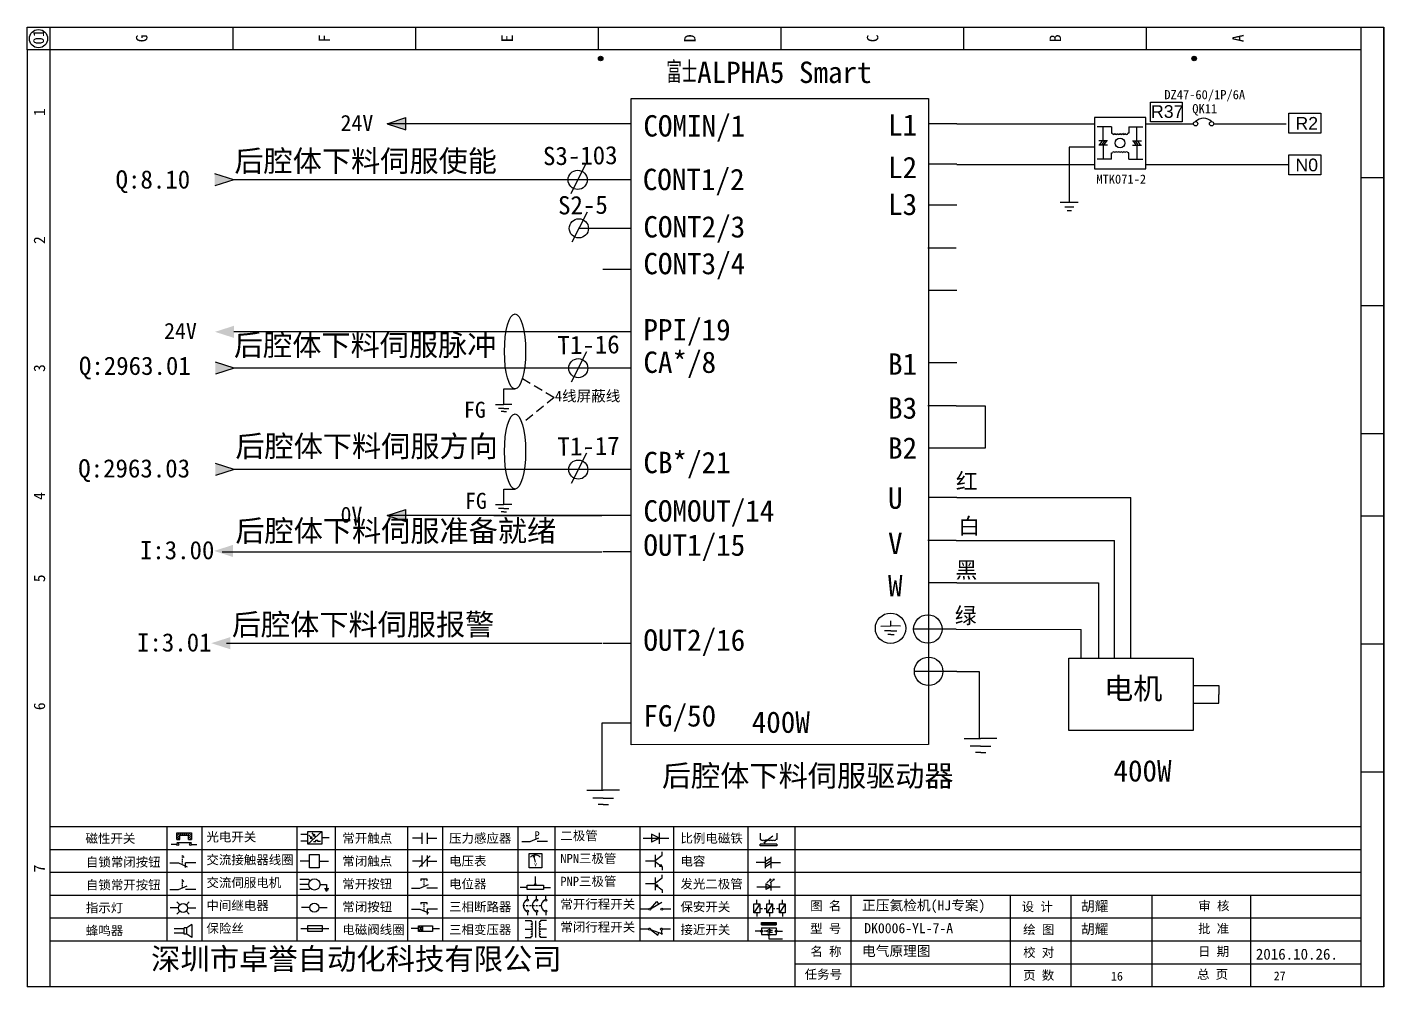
# Model space of a CAD drawing. Header units: millimetres. Extents: x -97 to 5214, y -62 to 3239.
# Drawn here: x 1300.8 to 1597.8, y 489.2 to 699.2 of the extents above; entities that cross this region are included whole.
import ezdxf
from ezdxf.enums import TextEntityAlignment as Align
from ezdxf.lldxf.tags import DXFTag

# ---------------------------------------------------------------- set-up
doc = ezdxf.new("R2010")
doc.units = ezdxf.units.MM
doc.linetypes.add('ACISOWELD', pattern=[3, 2, -1])
doc.layers.add('SYMS', color=7, linetype='Continuous')
doc.styles.get("Standard").update_dxf_attribs({"font": 'SimSun.ttf'})
doc.styles.add('工程字', font='SimSun.ttf')
doc.styles.add('样式 8', font='arial.ttf')
doc.styles.add('汉字', font='NSimSun.ttf')
tags = doc.linetypes.add('HIDDEN2', pattern=[4.7625, 3.175, -1.5875]).pattern_tags.tags
tags[6:7] = [DXFTag(74, 4), DXFTag(75, 0), DXFTag(340, '0'), DXFTag(46, 1.0), DXFTag(50, 0.0), DXFTag(44, 0.0), DXFTag(45, 0.0)]
tags[4:5] = [DXFTag(74, 4), DXFTag(75, 0), DXFTag(340, '0'), DXFTag(46, 1.0), DXFTag(50, 0.0), DXFTag(44, 0.0), DXFTag(45, 0.0)]

# ---------------------------------------------------------------- blocks, each defined once
blk = doc.blocks.new('节点')
at = {"color": 1}
blk.add_line((5159.18, 79.07), (5149.74, 60.21), dxfattribs=at)
blk.add_circle((5154.09, 68.92), 5.98, dxfattribs=at)
blk = doc.blocks.new('磁性开关')
at = {"linetype": 'ByBlock'}
h = blk.add_hatch(dxfattribs=at)
h.set_pattern_fill('ANSI31', color=256, scale=0.1, style=0)
h.paths.add_polyline_path([(-1907.69, -775.29), (-1910.88, -775.29), (-1910.88, -776.69), (-1910.25, -776.69), (-1910.25, -775.79), (-1908.31, -775.79), (-1908.31, -776.69), (-1907.69, -776.69)])
for p, q in [((-1910.91, -777.81), (-1912.09, -777.81)), ((-1910.88, -776.69), (-1910.88, -775.29)), ((-1910.88, -775.29), (-1907.69, -775.29)), ((-1910.88, -776.69), (-1910.25, -776.69)), ((-1910.88, -777.39), (-1907.69, -777.39)), ((-1910.25, -776.69), (-1910.25, -775.79)), ((-1910.25, -775.79), (-1908.31, -775.79)), ((-1908.31, -776.69), (-1908.31, -775.79)), ((-1908.31, -776.69), (-1907.69, -776.69)), ((-1907.69, -775.29), (-1907.69, -776.69)), ((-1907.66, -777.81), (-1906.48, -777.81))]:
    blk.add_line(p, q, dxfattribs=at)
for centre in [(-1910.68, -777.81), (-1907.88, -777.81)]:
    blk.add_circle(centre, 0.225, dxfattribs=at)
blk = doc.blocks.new('*U75')
at = {"linetype": 'ByBlock'}
for p, q in [((-1909.23, -780.45), (-1909.23, -780.67)), ((-1909.23, -780.45), (-1908.92, -780.84)), ((-1909.23, -780.84), (-1909.23, -781.05)), ((-1911.92, -782.07), (-1910.06, -782.07)), ((-1910.06, -782.07), (-1908.18, -782.88)), ((-1909.23, -781.23), (-1909.23, -781.44)), ((-1909.23, -781.61), (-1909.23, -781.83)), ((-1909.23, -782), (-1909.23, -782.21)), ((-1909.23, -782.38), (-1909.23, -782.43)), ((-1908.52, -783.07), (-1908.52, -782.07)), ((-1906.25, -782.07), (-1908.52, -782.07))]:
    blk.add_line(p, q, dxfattribs=at)
blk = doc.blocks.new('*U76')
at = {"linetype": 'ByBlock'}
for p, q in [((-1911.92, -792.89), (-1910.06, -792.89)), ((-1910.06, -792.89), (-1908.18, -792.08)), ((-1908.88, -791.17), (-1909.23, -790.71)), ((-1909.23, -790.71), (-1909.23, -790.92)), ((-1909.23, -791.09), (-1909.23, -791.31)), ((-1909.23, -791.48), (-1909.23, -791.69)), ((-1909.23, -791.86), (-1909.23, -792.08)), ((-1909.23, -792.25), (-1909.23, -792.47)), ((-1906.25, -792.89), (-1908.52, -792.89))]:
    blk.add_line(p, q, dxfattribs=at)
blk = doc.blocks.new('蜂鸣器')
at = {"linetype": 'ByBlock'}
for p, q in [((-1907.17, -795.53), (-1908.25, -796.26)), ((-1907.17, -795.53), (-1907.17, -798.41)), ((-1908.8, -796.48), (-1911.01, -796.48)), ((-1908.8, -797.46), (-1911.01, -797.46)), ((-1908.25, -796.26), (-1908.8, -796.26)), ((-1908.8, -797.68), (-1908.8, -796.26)), ((-1908.25, -797.68), (-1908.8, -797.68)), ((-1908.25, -797.68), (-1908.25, -796.26)), ((-1907.17, -798.41), (-1908.25, -797.68))]:
    blk.add_line(p, q, dxfattribs=at)
blk = doc.blocks.new('指示灯')
at = {"linetype": 'ByBlock'}
for p, q in [((-1854.25, -776.92), (-1856.06, -776.92)), ((-1854.62, -775.59), (-1853.97, -776.23)), ((-1854.62, -778.25), (-1853.97, -777.61)), ((-1851.9, -775.59), (-1852.54, -776.23)), ((-1851.9, -778.25), (-1852.54, -777.61)), ((-1852.26, -776.92), (-1850.45, -776.92))]:
    blk.add_line(p, q, dxfattribs=at)
blk.add_circle((-1853.26, -776.92), 0.992, dxfattribs=at)
blk = doc.blocks.new('光电开关')
at = {"linetype": 'ByBlock'}
h = blk.add_hatch(dxfattribs=at)
h.set_pattern_fill('ANSI31', color=256, scale=0.01, style=0)
h.set_pattern_definition([(45, (0.172267, 0), (-0.0224506403, 0.0224506403), [])])
h.paths.add_polyline_path([(-1882.44, -776.34), (-1882.5, -775.91), (-1882.68, -776.07)])
h.paths.add_polyline_path([(-1882.44, -776.34), (-1882.68, -776.07), (-1882.86, -776.23)])
h.paths.add_polyline_path([(-1883.11, -776.45), (-1883.29, -776.61), (-1883.05, -776.88)])
h.paths.add_polyline_path([(-1883.29, -776.61), (-1883.47, -776.77), (-1883.05, -776.88)])
for p, q in [((-1884.01, -775.96), (-1885.56, -775.96)), ((-1884.01, -777.39), (-1885.56, -777.39)), ((-1880.91, -775.3), (-1884.01, -778.05)), ((-1883.75, -776.09), (-1883.05, -776.88)), ((-1883.11, -776.45), (-1883.47, -776.77)), ((-1883.05, -776.88), (-1883.47, -776.77)), ((-1883.14, -775.55), (-1882.44, -776.34)), ((-1883.05, -776.88), (-1883.11, -776.45)), ((-1882.5, -775.91), (-1882.86, -776.23)), ((-1882.44, -776.34), (-1882.86, -776.23)), ((-1882.78, -777.47), (-1882.23, -777.47)), ((-1882.44, -776.34), (-1882.5, -775.91)), ((-1882.23, -777.47), (-1882.23, -777.14)), ((-1882.23, -777.14), (-1881.78, -777.14)), ((-1881.78, -777.47), (-1881.78, -777.14)), ((-1881.23, -777.47), (-1881.78, -777.47)), ((-1879.37, -776.67), (-1880.91, -776.67))]:
    blk.add_line(p, q, dxfattribs=at)
blk.add_lwpolyline([(-1884.01, -775.3), (-1880.91, -775.3), (-1880.91, -778.05), (-1884.01, -778.05)], close=True, dxfattribs=at)
blk = doc.blocks.new('交流接触器线圈')
at = {"linetype": 'ByBlock'}
for p, q in [((-1880.82, -781.77), (-1882.87, -781.77)), ((-1878.72, -781.77), (-1876.67, -781.77))]:
    blk.add_line(p, q, dxfattribs=at)
blk.add_lwpolyline([(-1880.82, -780.28), (-1878.72, -780.28), (-1878.72, -783.26), (-1880.82, -783.26)], close=True, dxfattribs=at)
blk = doc.blocks.new('交流伺服电机')
at = {"linetype": 'ByBlock'}
for p, q in [((-1880.97, -785.75), (-1882.94, -785.75)), ((-1880.97, -786.85), (-1882.94, -786.85)), ((-1880.97, -785.75), (-1880.65, -786.03)), ((-1878.49, -786.85), (-1877.07, -786.85)), ((-1877.07, -786.85), (-1877.07, -787.72)), ((-1880.97, -787.94), (-1882.94, -787.94)), ((-1880.97, -787.94), (-1880.65, -787.67)), ((-1877.54, -787.72), (-1876.59, -787.72)), ((-1877.38, -788.01), (-1876.75, -788.01)), ((-1877.23, -788.29), (-1876.9, -788.29))]:
    blk.add_line(p, q, dxfattribs=at)
blk.add_circle((-1879.73, -786.85), 1.24, dxfattribs=at)
blk = doc.blocks.new('中间继电器')
at = {"linetype": 'ByBlock'}
for p, q in [((-1880.72, -791.92), (-1882.54, -791.92)), ((-1878.74, -791.92), (-1876.92, -791.92))]:
    blk.add_line(p, q, dxfattribs=at)
blk.add_circle((-1879.73, -791.92), 0.992, dxfattribs=at)
blk = doc.blocks.new('保险丝')
at = {"linetype": 'ByBlock'}
blk.add_line((-1882.72, -796.49), (-1876.55, -796.49), dxfattribs=at)
blk.add_lwpolyline([(-1881.2, -795.86), (-1878.06, -795.86), (-1878.06, -797.12), (-1881.2, -797.12)], close=True, dxfattribs=at)
blk = doc.blocks.new('常开按钮')
at = {"linetype": 'ByBlock'}
for p, q in [((-1910.06, -787.73), (-1908.18, -786.93)), ((-1909.9, -785.68), (-1908.56, -785.68)), ((-1909.9, -785.68), (-1909.9, -786.07)), ((-1909.23, -785.68), (-1909.23, -785.89)), ((-1909.23, -786.06), (-1909.23, -786.28)), ((-1909.23, -786.45), (-1909.23, -786.67)), ((-1909.23, -786.84), (-1909.23, -787.05)), ((-1908.56, -785.68), (-1908.56, -786.07)), ((-1911.92, -787.73), (-1910.06, -787.73)), ((-1909.23, -787.22), (-1909.23, -787.38)), ((-1906.25, -787.73), (-1908.52, -787.73))]:
    blk.add_line(p, q, dxfattribs=at)
blk = doc.blocks.new('常开触点')
at = {"linetype": 'ByBlock'}
for p, q in [((-1853.82, -782.99), (-1853.82, -780.56)), ((-1852.6, -782.99), (-1852.6, -780.56)), ((-1853.82, -781.77), (-1855.88, -781.77)), ((-1852.6, -781.77), (-1850.55, -781.77))]:
    blk.add_line(p, q, dxfattribs=at)
blk = doc.blocks.new('常闭触点')
at = {"linetype": 'ByBlock'}
for p, q in [((-1853.82, -786.77), (-1855.88, -786.77)), ((-1852.01, -785.66), (-1854.43, -788.1)), ((-1853.82, -787.99), (-1853.82, -785.56)), ((-1852.6, -787.99), (-1852.6, -785.56)), ((-1852.6, -786.77), (-1850.55, -786.77))]:
    blk.add_line(p, q, dxfattribs=at)
blk = doc.blocks.new('常闭按钮')
at = {"linetype": 'ByBlock'}
for p, q in [((-1856.13, -792.28), (-1854.28, -792.28)), ((-1854.28, -792.28), (-1852.4, -793.09)), ((-1854.11, -790.83), (-1852.77, -790.83)), ((-1854.11, -790.83), (-1854.11, -791.22)), ((-1853.44, -790.83), (-1853.44, -791.04)), ((-1853.44, -791.21), (-1853.44, -791.43)), ((-1853.44, -791.6), (-1853.44, -791.82)), ((-1853.44, -791.99), (-1853.44, -792.2)), ((-1853.44, -792.37), (-1853.44, -792.53)), ((-1852.77, -790.83), (-1852.77, -791.22)), ((-1850.47, -792.28), (-1852.73, -792.28)), ((-1852.73, -792.28), (-1852.73, -793.43))]:
    blk.add_line(p, q, dxfattribs=at)
blk = doc.blocks.new('电磁阀线圈')
at = {"linetype": 'ByBlock'}
for p, q in [((-1854.61, -795.92), (-1853.75, -797.16)), ((-1853.75, -795.92), (-1854.61, -797.16)), ((-1853.75, -795.92), (-1853.75, -797.16)), ((-1854.61, -796.54), (-1856.17, -796.54)), ((-1851.53, -796.54), (-1849.97, -796.54))]:
    blk.add_line(p, q, dxfattribs=at)
blk.add_lwpolyline([(-1854.61, -795.92), (-1851.53, -795.92), (-1851.53, -797.16), (-1854.61, -797.16)], close=True, dxfattribs=at)
blk = doc.blocks.new('电压表')
at = {"linetype": 'ByBlock'}
for p, q in [((-1814.84, -780.75), (-1814.91, -781.13)), ((-1814.6, -781.05), (-1814.91, -781.13)), ((-1814.84, -780.75), (-1814.46, -782.26)), ((-1814.84, -780.75), (-1814.6, -781.05))]:
    blk.add_line(p, q, dxfattribs=at)
blk.add_lwpolyline([(-1815.84, -780.34), (-1813.07, -780.34), (-1813.07, -783.49), (-1815.84, -783.49)], close=True, dxfattribs=at)
blk.add_arc((-1814.46, -782.26), 1.56, 46.8313, 133.1687, dxfattribs=at)
at = {"linetype": 'ByBlock', "insert": (-1814.7, -782.39), "char_height": 0.75, "width": 0.6768, "attachment_point": 1}
blk.add_mtext('V', dxfattribs=at)
blk = doc.blocks.new('电位器')
at = {"linetype": 'ByBlock'}
for p, q in [((-1814.45, -787.3), (-1814.62, -786.96)), ((-1814.62, -786.96), (-1814.27, -786.96)), ((-1814.45, -787.3), (-1814.45, -785.39)), ((-1814.45, -787.3), (-1814.27, -786.96)), ((-1816.21, -787.75), (-1817.79, -787.75)), ((-1812.68, -787.75), (-1811.1, -787.75))]:
    blk.add_line(p, q, dxfattribs=at)
blk.add_lwpolyline([(-1816.21, -787.3), (-1812.68, -787.3), (-1812.68, -788.2), (-1816.21, -788.2)], close=True, dxfattribs=at)
blk = doc.blocks.new('三相断路器')
at = {"linetype": 'ByBlock'}
for p, q in [((-1816.17, -790.33), (-1816.17, -789.7)), ((-1814.17, -790.33), (-1814.17, -789.7)), ((-1812.18, -790.33), (-1812.18, -789.7)), ((-1817.14, -791.74), (-1816.72, -791.74)), ((-1816.45, -791.74), (-1816.03, -791.74)), ((-1815.76, -791.74), (-1815.34, -791.74)), ((-1815.07, -791.74), (-1814.65, -791.74)), ((-1814.38, -791.74), (-1813.96, -791.74)), ((-1813.69, -791.74), (-1813.27, -791.74)), ((-1816.17, -793.19), (-1816.17, -793.83)), ((-1814.17, -793.19), (-1814.17, -793.83)), ((-1812.18, -793.19), (-1812.18, -793.83))]:
    blk.add_line(p, q, dxfattribs=at)
for centre in [(-1816.17, -790.55), (-1816.17, -792.98), (-1814.17, -790.55), (-1814.17, -792.98), (-1812.18, -790.55), (-1812.18, -792.98)]:
    blk.add_circle(centre, 0.219, dxfattribs=at)
for centre in [(-1815.81, -791.74), (-1813.82, -791.74), (-1811.83, -791.74)]:
    blk.add_arc(centre, 1.32, 115.5791, 244.4209, dxfattribs=at)
blk = doc.blocks.new('三相变压器')
at = {"linetype": 'ByBlock'}
for p, q in [((-1816.69, -795.03), (-1815.37, -795.03)), ((-1815.37, -795.03), (-1815.37, -795.24)), ((-1814.34, -798.7), (-1814.34, -795.04)), ((-1812, -795.03), (-1813.32, -795.03)), ((-1813.32, -795.03), (-1813.32, -795.24)), ((-1816.69, -796.87), (-1815.37, -796.87)), ((-1816.69, -798.71), (-1815.37, -798.71)), ((-1815.37, -798.71), (-1815.37, -798.5)), ((-1812, -796.87), (-1813.32, -796.87)), ((-1813.32, -798.71), (-1813.32, -798.5)), ((-1812, -798.71), (-1813.32, -798.71))]:
    blk.add_line(p, q, dxfattribs=at)
for centre, start, end in [((-1815.37, -795.51), 270, 90), ((-1815.37, -796.06), 270, 90), ((-1813.32, -795.51), 90, 270), ((-1813.32, -796.06), 90, 270), ((-1815.37, -796.6), 270, 90), ((-1815.37, -797.14), 270, 90), ((-1815.37, -797.68), 270, 90), ((-1815.37, -798.23), 270, 90), ((-1813.32, -796.6), 90, 270), ((-1813.32, -797.14), 90, 270), ((-1813.32, -797.68), 90, 270), ((-1813.32, -798.23), 90, 270)]:
    blk.add_arc(centre, 0.271, start, end, dxfattribs=at)
blk = doc.blocks.new('压力感应器')
at = {"linetype": 'ByBlock'}
for p, q in [((-1817.44, -777.73), (-1815.59, -777.73)), ((-1815.59, -777.73), (-1813.71, -776.93)), ((-1811.78, -777.73), (-1814.05, -777.73))]:
    blk.add_line(p, q, dxfattribs=at)
at = {"linetype": 'ByBlock', "insert": (-1814.65, -775.48), "char_height": 1.68, "width": 1.2242, "attachment_point": 1}
blk.add_mtext('{\\fNSimSun|b0|i0|c134|p49;P}', dxfattribs=at)
blk = doc.blocks.new('二极管')
at = {"linetype": 'ByBlock'}
for p, q in [((-1787.52, -776.77), (-1781.92, -776.77)), ((-1783.97, -776.77), (-1785.69, -775.9)), ((-1785.69, -775.9), (-1785.69, -777.65)), ((-1783.97, -776.77), (-1785.69, -777.65)), ((-1783.97, -777.99), (-1783.97, -775.56))]:
    blk.add_line(p, q, dxfattribs=at)
blk = doc.blocks.new('NPN三极管')
at = {"linetype": 'ByBlock'}
for p, q in [((-1785.73, -780.61), (-1785.73, -783.32)), ((-1785.73, -781.82), (-1784.15, -780.66)), ((-1784.15, -780.66), (-1784.15, -779.98)), ((-1785.73, -781.97), (-1787.81, -781.97)), ((-1785.73, -782.11), (-1784.15, -783.27)), ((-1784.41, -782.73), (-1784.74, -783.18)), ((-1784.15, -783.27), (-1784.74, -783.18)), ((-1784.15, -783.27), (-1784.41, -782.73)), ((-1784.15, -783.27), (-1784.15, -783.96))]:
    blk.add_line(p, q, dxfattribs=at)
blk = doc.blocks.new('PNP三极管')
at = {"linetype": 'ByBlock'}
for p, q in [((-1784.9, -786.74), (-1786.98, -786.74)), ((-1784.9, -785.38), (-1784.9, -788.09)), ((-1784.9, -786.59), (-1783.32, -785.43)), ((-1784.9, -786.88), (-1783.32, -788.04)), ((-1784.9, -786.88), (-1784.31, -786.97)), ((-1784.9, -786.88), (-1784.64, -787.42)), ((-1784.31, -786.97), (-1784.64, -787.42)), ((-1783.32, -785.43), (-1783.32, -784.75)), ((-1783.32, -788.04), (-1783.32, -788.73))]:
    blk.add_line(p, q, dxfattribs=at)
blk = doc.blocks.new('常开行程开关')
at = {"linetype": 'ByBlock'}
for p, q in [((-1786.29, -792.3), (-1788.01, -792.3)), ((-1785.89, -792.17), (-1784.52, -790.62)), ((-1785.89, -792.17), (-1783.43, -790.72)), ((-1784.52, -790.62), (-1784.19, -791.17)), ((-1781.48, -792.3), (-1783.21, -792.3))]:
    blk.add_line(p, q, dxfattribs=at)
for centre in [(-1786.07, -792.3), (-1783.42, -792.3)]:
    blk.add_circle(centre, 0.219, dxfattribs=at)
blk = doc.blocks.new('常闭行程开关')
at = {"linetype": 'ByBlock'}
for p, q in [((-1786.34, -796.62), (-1788.07, -796.62)), ((-1785.93, -796.72), (-1783.25, -797.7)), ((-1785.93, -796.72), (-1784.3, -798)), ((-1784.3, -798), (-1784.08, -797.4)), ((-1783.48, -796.84), (-1783.48, -797.85)), ((-1781.54, -796.62), (-1783.26, -796.62))]:
    blk.add_line(p, q, dxfattribs=at)
for centre in [(-1786.12, -796.62), (-1783.48, -796.62)]:
    blk.add_circle(centre, 0.219, dxfattribs=at)
blk = doc.blocks.new('电容')
at = {"linetype": 'ByBlock'}
for p, q in [((-1756.08, -782.99), (-1756.08, -780.56)), ((-1754.86, -780.79), (-1756.08, -781.55)), ((-1754.86, -782.99), (-1754.86, -780.56)), ((-1756.08, -781.77), (-1758.13, -781.77)), ((-1754.86, -781.44), (-1756.08, -782.2)), ((-1754.86, -781.99), (-1756.08, -782.75)), ((-1754.86, -781.77), (-1752.81, -781.77))]:
    blk.add_line(p, q, dxfattribs=at)
blk = doc.blocks.new('发光二极管')
at = {"linetype": 'ByBlock'}
for p, q in [((-1758.01, -786.77), (-1752.89, -786.77)), ((-1754.84, -786.77), (-1756.04, -786.16)), ((-1756.04, -786.16), (-1756.04, -787.39)), ((-1754.84, -786.77), (-1756.04, -787.39)), ((-1755.78, -785.92), (-1754.89, -785.14)), ((-1754.89, -785.14), (-1755.2, -785.22)), ((-1755.2, -785.22), (-1755.01, -785.43)), ((-1755.08, -785.92), (-1754.18, -785.14)), ((-1754.89, -785.14), (-1755.01, -785.43)), ((-1754.84, -787.63), (-1754.84, -785.92)), ((-1754.18, -785.14), (-1754.49, -785.22)), ((-1754.49, -785.22), (-1754.31, -785.43)), ((-1754.18, -785.14), (-1754.31, -785.43))]:
    blk.add_line(p, q, dxfattribs=at)
blk = doc.blocks.new('比例电磁阀')
at = {"linetype": 'ByBlock'}
for p, q in [((-1757.26, -775.38), (-1757.26, -776.71)), ((-1757.26, -776.71), (-1757.05, -776.71)), ((-1753.6, -777.73), (-1757.25, -777.73)), ((-1757.25, -778.13), (-1757.25, -777.73)), ((-1753.6, -778.13), (-1757.25, -778.13)), ((-1754.5, -775.98), (-1756.35, -777.44)), ((-1756.35, -777.44), (-1756.25, -777.25)), ((-1756.35, -777.44), (-1756.15, -777.38)), ((-1756.15, -777.38), (-1756.25, -777.25)), ((-1753.58, -776.71), (-1753.8, -776.71)), ((-1753.6, -777.73), (-1753.6, -778.13)), ((-1753.58, -775.38), (-1753.58, -776.71))]:
    blk.add_line(p, q, dxfattribs=at)
for centre in [(-1756.78, -776.71), (-1756.24, -776.71), (-1755.7, -776.71), (-1755.15, -776.71), (-1754.61, -776.71), (-1754.07, -776.71)]:
    blk.add_arc(centre, 0.271, 180, 0, dxfattribs=at)
blk = doc.blocks.new('保安开关')
at = {"linetype": 'ByBlock'}
for p, q in [((-1757.96, -790.79), (-1757.96, -789.97)), ((-1755.17, -790.79), (-1755.17, -789.97)), ((-1752.39, -790.79), (-1752.39, -789.97)), ((-1757.33, -790.79), (-1758.6, -792.81)), ((-1757.96, -792.81), (-1757.96, -793.62)), ((-1757.33, -791.8), (-1756.72, -791.8)), ((-1756.35, -791.8), (-1755.89, -791.8)), ((-1754.54, -790.79), (-1755.81, -792.81)), ((-1755.17, -792.81), (-1755.17, -793.62)), ((-1754.52, -791.8), (-1754.06, -791.8)), ((-1753.69, -791.8), (-1753.08, -791.8)), ((-1751.75, -790.79), (-1753.02, -792.81)), ((-1752.39, -792.81), (-1752.39, -793.62))]:
    blk.add_line(p, q, dxfattribs=at)
for points in [[(-1758.6, -790.79), (-1757.33, -790.79), (-1757.33, -792.81), (-1758.6, -792.81)], [(-1755.81, -790.79), (-1754.54, -790.79), (-1754.54, -792.81), (-1755.81, -792.81)], [(-1753.02, -790.79), (-1751.75, -790.79), (-1751.75, -792.81), (-1753.02, -792.81)]]:
    blk.add_lwpolyline(points, close=True, dxfattribs=at)
blk = doc.blocks.new('接近开关')
at = {"linetype": 'ByBlock'}
h = blk.add_hatch(dxfattribs=at)
h.set_pattern_fill('ANSI31', color=256, scale=0.01, style=0)
h.set_pattern_definition([(45, (-89.131516, -30.795668), (-0.0224506403, 0.0224506403), [])])
h.paths.add_polyline_path([(-1513.76, -1123.35), (-1513.76, -1122.85), (-1516.96, -1122.85), (-1516.96, -1123.35)])
for p, q in [((-1517.18, -1124.71), (-1518.36, -1124.71)), ((-1516.96, -1123.35), (-1516.96, -1122.85)), ((-1516.96, -1122.85), (-1513.76, -1122.85)), ((-1516.96, -1123.35), (-1513.76, -1123.35)), ((-1516.96, -1123.95), (-1513.76, -1123.95)), ((-1516.96, -1123.95), (-1516.96, -1125.47)), ((-1516.96, -1125.47), (-1513.76, -1125.47)), ((-1515.91, -1124.71), (-1516.45, -1124.71)), ((-1515.11, -1124.31), (-1515.91, -1124.71)), ((-1515.11, -1125.11), (-1515.91, -1124.71)), ((-1515.33, -1124.53), (-1515.17, -1124.53)), ((-1515.33, -1124.88), (-1515.17, -1124.88)), ((-1515.25, -1124.45), (-1515.25, -1124.61)), ((-1515.11, -1124.31), (-1515.11, -1125.11)), ((-1515.11, -1124.48), (-1514.58, -1124.48)), ((-1515.11, -1124.94), (-1514.58, -1124.94)), ((-1513.76, -1122.85), (-1513.76, -1123.35)), ((-1513.76, -1123.95), (-1513.76, -1125.47)), ((-1513.54, -1124.71), (-1512.36, -1124.71)), ((-1515.36, -1125.69), (-1515.36, -1126.36)), ((-1515.36, -1126.36), (-1512.36, -1126.36))]:
    blk.add_line(p, q, dxfattribs=at)
for centre in [(-1516.96, -1124.71), (-1515.36, -1125.47), (-1513.76, -1124.71)]:
    blk.add_circle(centre, 0.225, dxfattribs=at)

msp = doc.modelspace()

# ---------------------------------------------------------------- hatches: boundary and pattern name
at = {"lineweight": -2}
h = msp.add_hatch(color=0, dxfattribs=at)
edge = h.paths.add_edge_path()
edge.add_arc((1426.357, 692.34), 0.5, 0, 360)
h = msp.add_hatch(color=0, dxfattribs=at)
edge = h.paths.add_edge_path()
edge.add_arc((1556.288, 692.34), 0.5, 0, 360)
for points in [[(1379.594, 678.054), (1383.732, 679.381), (1383.732, 676.728)], [(1346.026, 665.763), (1341.887, 664.437), (1341.887, 667.089)], [(1341.942, 632.515), (1346.081, 633.841), (1346.081, 631.188)], [(1346.159, 624.568), (1342.021, 623.241), (1342.021, 625.894)], [(1346.159, 602.378), (1342.021, 601.051), (1342.021, 603.704)], [(1379.594, 592.327), (1383.732, 593.654), (1383.732, 591.001)], [(1341.743, 584.574), (1345.881, 585.9), (1345.881, 583.247)], [(1341.124, 564.389), (1345.263, 565.715), (1345.263, 563.062)]]:
    msp.add_hatch(color=256).paths.add_polyline_path(points)

# ---------------------------------------------------------------- linework, layer by layer
at = {"linetype": 'ByBlock'}
for p, q in [((1300.807, 699.188), (1597.807, 699.188)), ((1300.807, 694.188), (1300.807, 699.188)), ((1305.807, 699.188), (1305.807, 489.188)), ((1597.807, 699.188), (1597.807, 489.188)), ((1597.807, 489.188), (1597.807, 699.188)), ((1300.807, 694.188), (1300.807, 509.188)), ((1538.15, 677.378), (1538.15, 676.001)), ((1541.975, 677.378), (1541.975, 676.001)), ((1538.15, 676.001), (1538.369, 676.001)), ((1541.975, 676.001), (1541.756, 676.001)), ((1538.15, 670.281), (1538.15, 671.657)), ((1538.15, 671.657), (1538.369, 671.657)), ((1541.975, 671.657), (1541.756, 671.657)), ((1541.975, 670.281), (1541.975, 671.657)), ((1592.807, 524.188), (1305.807, 524.188)), ((1592.807, 519.188), (1305.807, 519.188)), ((1592.807, 514.188), (1305.807, 514.188)), ((1300.807, 509.188), (1300.807, 489.188)), ((1592.807, 509.188), (1305.807, 509.188)), ((1592.807, 504.188), (1305.807, 504.188)), ((1592.807, 499.188), (1305.807, 499.188)), ((1592.807, 494.188), (1468.831, 494.188)), ((1597.807, 489.188), (1300.807, 489.188))]:
    msp.add_line(p, q, dxfattribs=at)
for p, q in [((1379.594, 678.054), (1383.732, 679.381)), ((1402.998, 678.054), (1379.594, 678.054)), ((1379.594, 678.054), (1383.732, 676.728)), ((1383.732, 676.728), (1383.732, 679.381)), ((1426.819, 678.054), (1402.998, 678.054)), ((1433.028, 678.054), (1426.819, 678.054)), ((1433.028, 678.054), (1426.819, 678.054)), ((1433.028, 678.054), (1426.819, 678.054)), ((1433.028, 678.054), (1426.819, 678.054)), ((1433.028, 678.054), (1426.819, 678.054)), ((1433.028, 678.054), (1426.819, 678.054)), ((1433.028, 678.054), (1426.819, 678.054)), ((1433.028, 678.054), (1426.819, 678.054)), ((1433.028, 678.054), (1426.819, 678.054)), ((1433.028, 678.054), (1426.819, 678.054)), ((1504.353, 678.054), (1498.143, 678.054)), ((1504.353, 678.054), (1498.143, 678.054)), ((1504.353, 678.054), (1498.143, 678.054)), ((1504.353, 678.054), (1498.143, 678.054)), ((1504.353, 678.054), (1498.143, 678.054)), ((1504.353, 678.054), (1498.143, 678.054)), ((1504.353, 678.054), (1498.143, 678.054)), ((1504.353, 678.054), (1498.143, 678.054)), ((1504.353, 678.054), (1498.143, 678.054)), ((1504.353, 678.054), (1498.143, 678.054)), ((1504.353, 678.054), (1521.316, 678.054)), ((1538.149, 677.378), (1535.067, 677.378)), ((1536.364, 675.961), (1536.364, 677.378)), ((1541.975, 677.378), (1545.057, 677.378)), ((1543.76, 675.961), (1543.76, 677.378)), ((1555.191, 678.054), (1556.124, 678.054)), ((1534.435, 672.961), (1528.942, 672.961)), ((1528.942, 672.961), (1528.942, 660.787)), ((1536.364, 671.698), (1536.364, 670.281)), ((1543.76, 671.698), (1543.76, 670.281)), ((1504.302, 669.175), (1498.092, 669.175)), ((1504.295, 669.114), (1521.258, 669.114)), ((1538.149, 670.281), (1535.067, 670.281)), ((1541.975, 670.281), (1545.057, 670.281)), ((1346.026, 665.763), (1341.887, 667.089)), ((1346.026, 665.763), (1341.887, 664.437)), ((1351.865, 665.763), (1346.026, 665.763)), ((1421.326, 665.763), (1351.865, 665.763)), ((1433.028, 665.763), (1421.326, 665.763)), ((1426.685, 665.763), (1421.326, 665.763)), ((1504.295, 660.198), (1498.085, 660.198)), ((1530.915, 660.787), (1526.969, 660.787)), ((1529.929, 659.825), (1527.956, 659.825)), ((1529.435, 659.001), (1528.449, 659.001)), ((1426.946, 655.157), (1421.587, 655.157)), ((1433.028, 655.157), (1426.818, 655.157)), ((1504.191, 650.829), (1497.981, 650.829)), ((1433.028, 646.124), (1426.819, 646.124)), ((1504.353, 641.571), (1498.143, 641.571)), ((1385.68, 632.515), (1346.081, 632.515)), ((1426.819, 632.515), (1385.68, 632.515)), ((1432.964, 632.515), (1426.754, 632.515)), ((1346.159, 624.568), (1342.021, 625.894)), ((1346.159, 624.568), (1342.021, 623.241)), ((1351.998, 624.568), (1346.159, 624.568)), ((1421.46, 624.568), (1351.998, 624.568)), ((1426.819, 624.568), (1419.951, 624.568)), ((1426.819, 624.568), (1421.46, 624.568)), ((1433.028, 624.568), (1426.819, 624.568)), ((1504.295, 625.708), (1498.085, 625.708)), ((1403.349, 616.61), (1405.138, 616.623)), ((1405.138, 615.752), (1404.014, 615.752)), ((1405.158, 615.059), (1404.585, 615.059)), ((1406.927, 616.61), (1405.138, 616.623)), ((1405.138, 615.752), (1406.262, 615.752)), ((1405.158, 615.059), (1405.732, 615.059)), ((1504.191, 616.339), (1497.981, 616.339)), ((1504.191, 616.339), (1510.561, 616.339)), ((1510.561, 616.339), (1510.561, 607.081)), ((1504.353, 607.081), (1498.143, 607.081)), ((1510.561, 607.081), (1504.353, 607.081)), ((1346.159, 602.378), (1342.021, 603.704)), ((1346.159, 602.378), (1342.021, 601.051)), ((1351.998, 602.378), (1346.159, 602.378)), ((1421.46, 602.378), (1351.998, 602.378)), ((1426.819, 602.378), (1421.46, 602.378)), ((1426.819, 602.378), (1421.46, 602.378)), ((1433.028, 602.378), (1426.819, 602.378)), ((1403.349, 594.714), (1405.138, 594.727)), ((1406.927, 594.714), (1405.138, 594.727)), ((1504.295, 596.233), (1498.085, 596.233)), ((1504.295, 596.233), (1542.451, 596.233)), ((1542.451, 561.104), (1542.451, 596.233)), ((1379.594, 592.327), (1383.732, 593.654)), ((1402.998, 592.327), (1379.594, 592.327)), ((1379.594, 592.327), (1383.732, 591.001)), ((1383.732, 591.001), (1383.732, 593.654)), ((1426.619, 592.323), (1402.413, 592.323)), ((1402.998, 592.323), (1426.619, 592.323)), ((1405.138, 593.856), (1404.014, 593.856)), ((1405.158, 593.163), (1404.585, 593.163)), ((1405.138, 593.856), (1406.262, 593.856)), ((1405.158, 593.163), (1405.732, 593.163)), ((1432.829, 592.323), (1426.619, 592.323)), ((1504.191, 586.864), (1497.981, 586.864)), ((1504.191, 586.864), (1538.833, 586.864)), ((1538.833, 561.108), (1538.833, 586.864)), ((1343.494, 584.376), (1426.619, 584.376)), ((1433.028, 584.376), (1426.819, 584.376)), ((1504.353, 577.606), (1498.143, 577.606)), ((1504.353, 577.606), (1535.328, 577.606)), ((1535.328, 577.606), (1535.328, 561.108)), ((1487.715, 568.133), (1489.861, 568.15)), ((1489.861, 568.15), (1489.861, 569.254)), ((1492.007, 568.133), (1489.861, 568.15)), ((1498.143, 567.483), (1494.865, 567.483)), ((1504.191, 567.483), (1497.981, 567.483)), ((1504.191, 567.483), (1531.517, 567.38)), ((1531.517, 561.179), (1531.517, 567.38)), ((1426.619, 564.318), (1344.441, 564.318)), ((1433.028, 564.318), (1426.819, 564.318)), ((1489.861, 567.104), (1488.512, 567.104)), ((1489.885, 566.272), (1489.197, 566.272)), ((1489.861, 567.104), (1491.21, 567.104)), ((1489.885, 566.272), (1490.573, 566.272)), ((1498.143, 558.224), (1495.028, 558.224)), ((1504.353, 558.224), (1498.143, 558.224)), ((1504.353, 558.224), (1509.229, 558.224)), ((1509.229, 558.224), (1509.229, 543.563)), ((1556.04, 555.111), (1561.655, 555.111)), ((1561.655, 555.111), (1561.655, 553.195)), ((1561.655, 551.279), (1561.655, 553.195)), ((1556.04, 551.279), (1561.655, 551.279)), ((1432.829, 546.886), (1426.619, 546.886)), ((1426.619, 546.886), (1426.619, 532.225)), ((1505.93, 543.536), (1509.507, 543.563)), ((1513.084, 543.536), (1509.507, 543.563)), ((1509.507, 541.821), (1507.259, 541.821)), ((1509.507, 541.821), (1511.755, 541.821)), ((1509.548, 540.434), (1508.401, 540.434)), ((1509.548, 540.434), (1510.694, 540.434)), ((1423.32, 532.198), (1426.897, 532.225)), ((1430.474, 532.198), (1426.897, 532.225)), ((1426.897, 530.482), (1424.649, 530.482)), ((1426.938, 529.095), (1425.791, 529.095)), ((1426.897, 530.482), (1429.146, 530.482)), ((1426.938, 529.095), (1428.084, 529.095))]:
    msp.add_line(p, q)
at = {"color": 0, "lineweight": -2}
for p, q in [((1521.316, 678.054), (1534.435, 678.054)), ((1545.688, 678.054), (1555.191, 678.054)), ((1560.55, 678.054), (1576.44, 678.054)), ((1521.258, 669.114), (1534.435, 669.114)), ((1545.688, 669.114), (1555.583, 669.114)), ((1555.583, 669.114), (1577.027, 669.114)), ((1331.387, 524.188), (1331.387, 499.188)), ((1339.063, 524.188), (1339.063, 499.188)), ((1359.853, 524.188), (1359.853, 499.188)), ((1368.206, 524.188), (1368.206, 499.188)), ((1384.061, 524.188), (1384.061, 499.188)), ((1391.71, 524.188), (1391.71, 499.188)), ((1408.202, 524.188), (1408.202, 499.188)), ((1416.304, 524.188), (1416.304, 499.188)), ((1434.923, 524.188), (1434.923, 499.188)), ((1442.283, 524.188), (1442.283, 499.188)), ((1458.593, 524.188), (1458.593, 499.188)), ((1468.831, 524.188), (1468.831, 489.273)), ((1481.152, 509.188), (1481.152, 489.273)), ((1516.023, 509.188), (1516.023, 489.188)), ((1529.287, 509.188), (1529.287, 489.188)), ((1546.979, 509.188), (1546.979, 489.188)), ((1568.59, 509.188), (1568.59, 489.188))]:
    msp.add_line(p, q, dxfattribs=at)
at = {"linetype": 'ACISOWELD'}
for p, q in [((1409.242, 622.328), (1416.193, 618.138)), ((1416.193, 618.138), (1409.162, 612.431))]:
    msp.add_line(p, q, dxfattribs=at)
at = {"lineweight": -3}
for p, q in [((1405.138, 616.623), (1405.138, 620.014)), ((1405.138, 620.014), (1407.617, 620.014)), ((1405.138, 594.727), (1405.138, 598.117)), ((1405.138, 598.117), (1407.617, 598.117))]:
    msp.add_line(p, q, dxfattribs=at)
at = {"linetype": 'ByBlock'}
for points in [[(1345.807, 699.188), (1345.807, 694.188)], [(1385.807, 699.188), (1385.807, 694.188)], [(1425.807, 699.188), (1425.807, 694.188)], [(1465.807, 699.188), (1465.807, 694.188)], [(1505.807, 699.188), (1505.807, 694.188)], [(1545.807, 699.188), (1545.807, 694.188)], [(1592.807, 489.188), (1592.807, 699.188)], [(1592.807, 694.188), (1300.807, 694.188)], [(1597.807, 666.188), (1592.807, 666.188)], [(1597.807, 638.188), (1592.807, 638.188)], [(1597.807, 610.188), (1592.807, 610.188)], [(1597.807, 592.188), (1592.807, 592.188)], [(1597.807, 564.188), (1592.807, 564.188)], [(1597.807, 536.188), (1592.807, 536.188)]]:
    msp.add_lwpolyline(points, dxfattribs=at)
for points in [[(1433.028, 683.556), (1498.143, 683.556), (1498.143, 542.202), (1433.028, 542.182)], [(1545.688, 679.45), (1534.435, 679.45), (1534.435, 668.209), (1545.688, 668.209)], [(1528.861, 561.104), (1556.04, 561.104), (1556.04, 545.286), (1528.861, 545.286)]]:
    msp.add_lwpolyline(points, close=True)
at = {"color": 1, "lineweight": -3}
for points in [[(1546.711, 682.788), (1553.652, 682.788), (1553.652, 678.436), (1546.711, 678.436)], [(1577.04, 680.352), (1583.981, 680.352), (1583.981, 675.999), (1577.04, 675.999)], [(1577.04, 671.25), (1583.981, 671.25), (1583.981, 666.897), (1577.04, 666.897)]]:
    msp.add_lwpolyline(points, close=True, dxfattribs=at)
at = {"linetype": 'ByBlock'}
msp.add_circle((1303.295, 696.66), 2, dxfattribs=at)
at = {"color": 0, "lineweight": -2}
for centre in [(1426.357, 692.34), (1556.288, 692.34)]:
    msp.add_circle(centre, 0.5, dxfattribs=at)
for centre, radius in [((1556.588, 678.054), 0.464), ((1560.087, 678.054), 0.464), ((1540.062, 673.829), 1.064), ((1489.811, 567.649), 3.325), ((1497.981, 567.483), 3.116), ((1498.143, 558.224), 3.116)]:
    msp.add_circle(centre, radius)
msp.add_arc((1558.337, 676.742), 2.493, 45.42387, 134.57613)
at = {"linetype": 'ByBlock'}
for centre, start, end in [((1538.651, 676.001), 180, 0), ((1539.216, 676.001), 180, 0), ((1539.78, 676.001), 180, 0), ((1540.345, 676.001), 180, 0), ((1540.909, 676.001), 180, 0), ((1541.473, 676.001), 180, 0), ((1538.651, 671.657), 0, 180), ((1539.216, 671.657), 0, 180), ((1539.78, 671.657), 0, 180), ((1540.345, 671.657), 0, 180), ((1540.909, 671.657), 0, 180), ((1541.473, 671.657), 0, 180)]:
    msp.add_arc(centre, 0.282, start, end, dxfattribs=at)
at = {"linetype": 'HIDDEN2'}
for centre in [(1407.617, 628.225), (1407.617, 606.328)]:
    msp.add_ellipse(centre, major_axis=(0, -8.211), ratio=0.2823603, dxfattribs=at)

# ---------------------------------------------------------------- block references
at = {"linetype": 'ByBlock', "yscale": 0.8000000000001819, "zscale": 0.8}
for p, xscale, rotation in [((910.945, -730.547), -0.8000000000001819, 90), ((2169.179, -730.547), 0.8000000000001819, 270)]:
    msp.add_blockref('电容', p, dxfattribs=dict(at, xscale=xscale, rotation=rotation))
at = {"xscale": 0.3500000000003638, "yscale": 0.3499999999999091, "zscale": 0.35}
for p in [(-382.607, 641.643), (-382.607, 641.643), (-382.607, 641.643), (-382.346, 631.036), (-382.346, 631.036), (-382.346, 631.036), (-382.473, 600.447), (-382.473, 600.447), (-382.473, 600.447), (-382.473, 578.257), (-382.473, 578.257), (-382.473, 578.257)]:
    msp.add_blockref('节点', p, dxfattribs=at)
at = {"linetype": 'ByBlock'}
for name, p in [('磁性开关', (3244.45, 1298.147)), ('光电开关', (3246.26, 1298.456)), ('常开触点', (3241.074, 1303.485)), ('压力感应器', (3226.513, 1298.704)), ('二极管', (3223.176, 1298.462)), ('比例电磁阀', (3218.519, 1298.169)), ('*U75', (3243.996, 1298.365)), ('交流接触器线圈', (3243.42, 1298.456)), ('常闭触点', (3241.074, 1303.485)), ('电压表', (3226.513, 1298.704)), ('NPN三极管', (3224.001, 1298.691)), ('电容', (3218.519, 1298.169)), ('*U76', (3243.996, 1303.365)), ('交流伺服电机', (3243.42, 1298.456)), ('常开按钮', (3296.86, 1298.485)), ('电位器', (3226.513, 1298.704)), ('PNP三极管', (3223.176, 1298.462)), ('发光二极管', (3218.519, 1297.88)), ('三相断路器', (3226.513, 1298.704)), ('保安开关', (3218.519, 1298.169)), ('指示灯', (3188.21, 1283.365)), ('中间继电器', (3243.42, 1298.456)), ('常闭按钮', (3241.074, 1298.485)), ('常开行程开关', (3223.176, 1298.462)), ('蜂鸣器', (3243.996, 1298.365)), ('保险丝', (3243.42, 1298.456)), ('电磁阀线圈', (3241.074, 1298.485)), ('三相变压器', (3226.513, 1298.704)), ('常闭行程开关', (3223.176, 1298.462)), ('接近开关', (2978.52, 1626.085))]:
    msp.add_blockref(name, p, dxfattribs=at)

# ---------------------------------------------------------------- texts
at = {"style": '汉字'}
for s, p in [('DZ47-60/1P/6A', (1558.591, 684.418)), ('QK11', (1558.591, 681.346)), ('MTK071-2', (1540.31, 665.934))]:
    msp.add_text(s, height=2, dxfattribs=at).set_placement(p, align=Align.MIDDLE_CENTER)
at = {"linetype": 'ByBlock', "attachment_point": 1, "rotation": 90}
for s, insert, char_height, width in [('{\\fKaiTi_GB2312|b0|i0|c134|p0;01}', (1302.096, 695.386), 2.4, 60.2542), ('{\\fKaiTi_GB2312|b0|i0|c134|p0;G}', (1324.636, 695.896), 2.5, 5), ('{\\fKaiTi_GB2312|b0|i0|c134|p0;F}', (1364.636, 695.896), 2.5, 5), ('{\\fKaiTi_GB2312|b0|i0|c134|p0;E}', (1404.636, 695.896), 2.5, 5), ('{\\fKaiTi_GB2312|b0|i0|c134|p0;D}', (1444.636, 695.896), 2.5, 5), ('{\\fKaiTi_GB2312|b0|i0|c134|p0;C}', (1484.636, 695.896), 2.5, 5), ('{\\fKaiTi_GB2312|b0|i0|c134|p0;B}', (1524.636, 695.896), 2.5, 5), ('{\\fKaiTi_GB2312|b0|i0|c134|p0;A}', (1564.636, 695.896), 2.5, 5), ('{\\fKaiTi_GB2312|b0|i0|c134|p49;1}', (1302.236, 679.732), 2.5, 11.7517), ('{\\fKaiTi_GB2312|b0|i0|c134|p49;2}', (1302.236, 651.732), 2.5, 11.7517), ('{\\fKaiTi_GB2312|b0|i0|c134|p49;3}', (1302.236, 623.732), 2.5, 11.7517), ('{\\fKaiTi_GB2312|b0|i0|c134|p49;4}', (1302.236, 595.732), 2.5, 11.7517), ('{\\fKaiTi_GB2312|b0|i0|c134|p49;5}', (1302.236, 577.732), 2.5, 11.7517), ('{\\fKaiTi_GB2312|b0|i0|c134|p49;6}', (1302.236, 549.732), 2.5, 11.7517), ('{\\fKaiTi_GB2312|b0|i0|c134|p49;7}', (1302.236, 514.226), 2.5, 11.7517)]:
    msp.add_mtext(s, dxfattribs=dict(at, insert=insert, char_height=char_height, width=width))
at = {"attachment_point": 1}
for s, insert, char_height, width in [('{\\Fromans,gbcbig|c134;富士}ALPHA5 Smart', (1440.735, 691.645), 4.68, 56.6384), ('{\\fSimSun|b0|i0|c134|p2;COMIN/1}', (1435.714, 679.931), 4.68, 28.53457), ('24V', (1369.416, 679.987), 3.51, 10.61183), ('{\\fSimSun|b0|i0|c134|p2;L1}', (1489.264, 680.122), 4.68, 8.67091), ('后腔体下料伺服使能', (1346.183, 672.245), 4.68, 60.85492), ('{\\fSimSun|b0|i0|c134|p2;CONT1/2}', (1435.576, 668.202), 4.68, 39.61186), ('{\\fSimSun|b0|i0|c134|p2;L2}', (1489.264, 670.827), 4.68, 8.67091), ('Q:8.10', (1320.168, 667.866), 4, 29.60729), ('{\\fSimSun|b0|i0|c134|p2;L3}', (1489.264, 662.757), 4.68, 8.67091), ('{\\fSimSun|b0|i0|c134|p2;CONT2/3}', (1435.714, 657.839), 4.68, 44.88674), ('{\\fSimSun|b0|i0|c134|p2;CONT3/4}', (1435.714, 649.794), 4.68, 9.28123), ('{\\fSimSun|b0|i0|c134|p2;PPI/19}', (1435.714, 635.31), 4.68, 9.28123), ('24V', (1330.791, 634.476), 3.51, 10.61183), ('后腔体下料伺服脉冲', (1346.081, 631.96), 4.68, 63.38203), ('Q:2963.01', (1312.141, 627.092), 4, 29.60729), ('{\\fSimSun|b0|i0|c134|p2;CA*/8}', (1435.714, 628.211), 4.68, 9.28123), ('{\\fSimSun|b0|i0|c134|p2;B1}', (1489.264, 627.81), 4.68, 8.67091), ('{\\fSimSun|b0|i0|c134|p2;B3}', (1489.264, 618.195), 4.68, 8.67091), ('FG', (1396.428, 617.225), 3.51, 10.61183), ('后腔体下料伺服方向', (1346.394, 609.841), 4.68, 62.84754), ('{\\fSimSun|b0|i0|c134|p2;B2}', (1489.264, 609.431), 4.68, 8.67091), ('{\\fSimSun|b0|i0|c134|p2;CB*/21}', (1435.714, 606.264), 4.68, 9.28123), ('Q:2963.03', (1311.989, 604.646), 4, 33.12443), ('{\\fSimSun|b0|i0|c134|p2;红}', (1504.113, 601.58), 3.51, 8.67091), ('FG', (1396.659, 597.291), 3.51, 10.61183), ('{\\fSimSun|b0|i0|c134|p2;U}', (1489.264, 598.477), 4.68, 8.67091), ('0V', (1369.416, 594.26), 3.51, 10.61183), ('{\\fSimSun|b0|i0|c134|p2;COMOUT/14}', (1435.714, 595.675), 4.68, 9.28123), ('后腔体下料伺服准备就绪', (1346.394, 591.316), 4.68, 77.39089), ('{\\fSimSun|b0|i0|c134|p2;白}', (1504.633, 591.776), 3.51, 8.67091), ('{\\fSimSun|b0|i0|c134|p2;OUT1/15}', (1435.714, 588.189), 4.68, 9.28123), ('{\\fSimSun|b0|i0|c134|p2;V}', (1489.264, 588.572), 4.68, 8.67091), ('I:3.00', (1325.476, 586.752), 4, 29.60729), ('{\\fSimSun|b0|i0|c134|p2;黑}', (1504.023, 582.167), 3.51, 8.67091), ('{\\fSimSun|b0|i0|c134|p2;W}', (1489.264, 579.322), 4.68, 8.67091), ('后腔体下料伺服报警', (1345.621, 570.819), 4.68, 62.81269), ('{\\fSimSun|b0|i0|c134|p2;绿}', (1503.883, 572.204), 3.51, 8.67091), ('{\\fSimSun|b0|i0|c134|p2;OUT2/16}', (1435.714, 567.41), 4.68, 9.28123), ('I:3.01', (1324.857, 566.567), 4, 29.60729), ('{\\fSimSun|b0|i0|c134|p2;电机}', (1536.568, 556.812), 4.68, 16.99532), ('{\\fSimSun|b0|i0|c134|p2;FG/50}', (1435.714, 550.83), 4.68, 9.28123), ('400W', (1459.42, 549.451), 4.68, 56.6384), ('后腔体下料伺服驱动器', (1439.781, 537.718), 4.68, 74.4673), ('400W', (1538.602, 538.801), 4.68, 56.6384), ('胡耀', (1531.508, 507.942), 2.2, 75.3177), ('胡耀', (1531.508, 502.942), 2.2, 75.3177), ('{\\fKaiTi_GB2312|b0|i0|c134|p49;电气原理图}', (1483.574, 498.135), 2.2, 75.3177), ('{\\fKaiTi_GB2312|b0|i0|c134|p49;2016.10.26.}', (1569.783, 497.545), 2.4, 60.2542), ('{\\fKaiTi_GB2312|b0|i0|c134|p49;16}', (1538.071, 492.49), 1.92, 75.3177), ('{\\fKaiTi_GB2312|b0|i0|c134|p49;27}', (1573.697, 492.543), 1.92, 75.3177)]:
    msp.add_mtext(s, dxfattribs=dict(at, insert=insert, char_height=char_height, width=width))
for s, insert, char_height, width, style in [('R37', (1546.835, 682.113), 2.772, 4.96666, '样式 8'), ('R2', (1578.45, 679.528), 2.772, 4.96666, '样式 8'), ('N0', (1578.45, 670.426), 2.772, 4.96666, '样式 8'), ('正压氦检机(HJ专案)', (1483.579, 508.128), 2.2, 75.3177, '汉字'), ('{\\fKaiTi_GB2312|b0|i0|c134|p49;DK0006-YL-7-A}', (1484.057, 503.128), 2.2, 75.3177, '汉字')]:
    msp.add_mtext(s, dxfattribs=dict(at, insert=insert, char_height=char_height, width=width, style=style))
at = {"linetype": 'ACISOWELD', "insert": (1416.313, 619.642), "char_height": 2.34, "width": 16.31207, "attachment_point": 1}
msp.add_mtext('4线屏蔽线', dxfattribs=at)
at = {"char_height": 2, "attachment_point": 1, "style": '汉字'}
for s, insert in [('{\\fKaiTi_GB2312|b0|i0|c134|p49;磁性开关}', (1313.582, 522.659)), ('{\\fKaiTi_GB2312|b0|i0|c134|p49;光电开关}', (1340.058, 522.996)), ('{\\fKaiTi_GB2312|b0|i0|c134|p49;常开触点}', (1369.811, 522.709)), ('{\\fKaiTi_GB2312|b0|i0|c134|p49;压力感应器}', (1393.171, 522.719)), ('{\\fKaiTi_GB2312|b0|i0|c134|p49;二极管}', (1417.537, 523.28)), ('{\\fKaiTi_GB2312|b0|i0|c134|p49;比例电磁铁}', (1443.826, 522.709)), ('{\\fKaiTi_GB2312|b0|i0|c134|p49;自锁常闭按钮}', (1313.663, 517.502)), ('{\\fKaiTi_GB2312|b0|i0|c134|p49;交流接触器线圈}', (1340.058, 517.996)), ('{\\fKaiTi_GB2312|b0|i0|c134|p49;常闭触点}', (1369.811, 517.709)), ('{\\fKaiTi_GB2312|b0|i0|c134|p49;电压表}', (1393.171, 517.719)), ('{\\fKaiTi_GB2312|b0|i0|c134|p49;NPN三极管}', (1417.537, 518.28)), ('{\\fKaiTi_GB2312|b0|i0|c134|p49;电容}', (1443.826, 517.709)), ('{\\fKaiTi_GB2312|b0|i0|c134|p49;自锁常开按钮}', (1313.663, 512.502)), ('{\\fKaiTi_GB2312|b0|i0|c134|p49;交流伺服电机}', (1340.058, 512.996)), ('{\\fKaiTi_GB2312|b0|i0|c134|p49;常开按钮}', (1369.811, 512.709)), ('{\\fKaiTi_GB2312|b0|i0|c134|p49;电位器}', (1393.171, 512.719)), ('{\\fKaiTi_GB2312|b0|i0|c134|p49;PNP三极管}', (1417.537, 513.28)), ('{\\fKaiTi_GB2312|b0|i0|c134|p49;发光二极管}', (1443.826, 512.709)), ('{\\fKaiTi_GB2312|b0|i0|c134|p49;中间继电器}', (1340.058, 507.996)), ('{\\fKaiTi_GB2312|b0|i0|c134|p49;常闭按钮}', (1369.811, 507.709)), ('{\\fKaiTi_GB2312|b0|i0|c134|p49;三相断路器}', (1393.171, 507.719)), ('{\\fKaiTi_GB2312|b0|i0|c134|p49;常开行程开关}', (1417.537, 508.28)), ('{\\fKaiTi_GB2312|b0|i0|c134|p49;保安开关}', (1443.826, 507.709)), ('{\\fKaiTi_GB2312|b0|i0|c134|p0;图 名}', (1472.225, 507.943)), ('{\\fKaiTi_GB2312|b0|i0|c134|p0;设 计}', (1518.513, 507.728)), ('{\\fKaiTi_GB2312|b0|i0|c134|p0;审 核}', (1557.193, 507.937)), ('{\\fKaiTi_GB2312|b0|i0|c134|p49;指示灯}', (1313.663, 507.502)), ('{\\fKaiTi_GB2312|b0|i0|c134|p49;蜂鸣器}', (1313.663, 502.502)), ('{\\fKaiTi_GB2312|b0|i0|c134|p49;保险丝}', (1340.058, 502.996)), ('{\\fKaiTi_GB2312|b0|i0|c134|p49;电磁阀线圈}', (1369.811, 502.709)), ('{\\fKaiTi_GB2312|b0|i0|c134|p49;三相变压器}', (1393.171, 502.719)), ('{\\fKaiTi_GB2312|b0|i0|c134|p49;常闭行程开关}', (1417.537, 503.28)), ('{\\fKaiTi_GB2312|b0|i0|c134|p49;接近开关}', (1443.826, 502.709)), ('{\\fKaiTi_GB2312|b0|i0|c134|p0;型 号}', (1472.225, 502.943)), ('{\\fKaiTi_GB2312|b0|i0|c134|p0;绘 图}', (1518.842, 502.728)), ('{\\fKaiTi_GB2312|b0|i0|c134|p0;批 准}', (1557.123, 502.937)), ('{\\fKaiTi_GB2312|b0|i0|c134|p0;名 称}', (1472.276, 497.943)), ('{\\fKaiTi_GB2312|b0|i0|c134|p0;校 对}', (1518.842, 497.728)), ('{\\fKaiTi_GB2312|b0|i0|c134|p0;日 期}', (1557.123, 497.937)), ('{\\fKaiTi_GB2312|b0|i0|c134|p0;任务号}', (1471.006, 492.937)), ('{\\fKaiTi_GB2312|b0|i0|c134|p0;页 数}', (1518.842, 492.728)), ('{\\fKaiTi_GB2312|b0|i0|c134|p0;总 页}', (1556.894, 492.937))]:
    msp.add_mtext(s, dxfattribs=dict(at, insert=insert))
at = {"color": 0, "lineweight": -2, "insert": (1327.941, 497.659), "char_height": 4.70644, "width": 96.11383, "attachment_point": 1}
msp.add_mtext('深圳市卓誉自动化科技有限公司', dxfattribs=at)
at = {"layer": 'SYMS', "char_height": 4, "width": 6.82489, "attachment_point": 1, "rotation": 0.87622, "style": '工程字'}
for s, insert in [('S3-103', (1413.701, 672.962)), ('S2-5', (1417.002, 662.187)), ('T1-16', (1416.875, 631.598)), ('T1-17', (1416.875, 609.408))]:
    msp.add_mtext(s, dxfattribs=dict(at, insert=insert))

doc.saveas('drawing.dxf')
